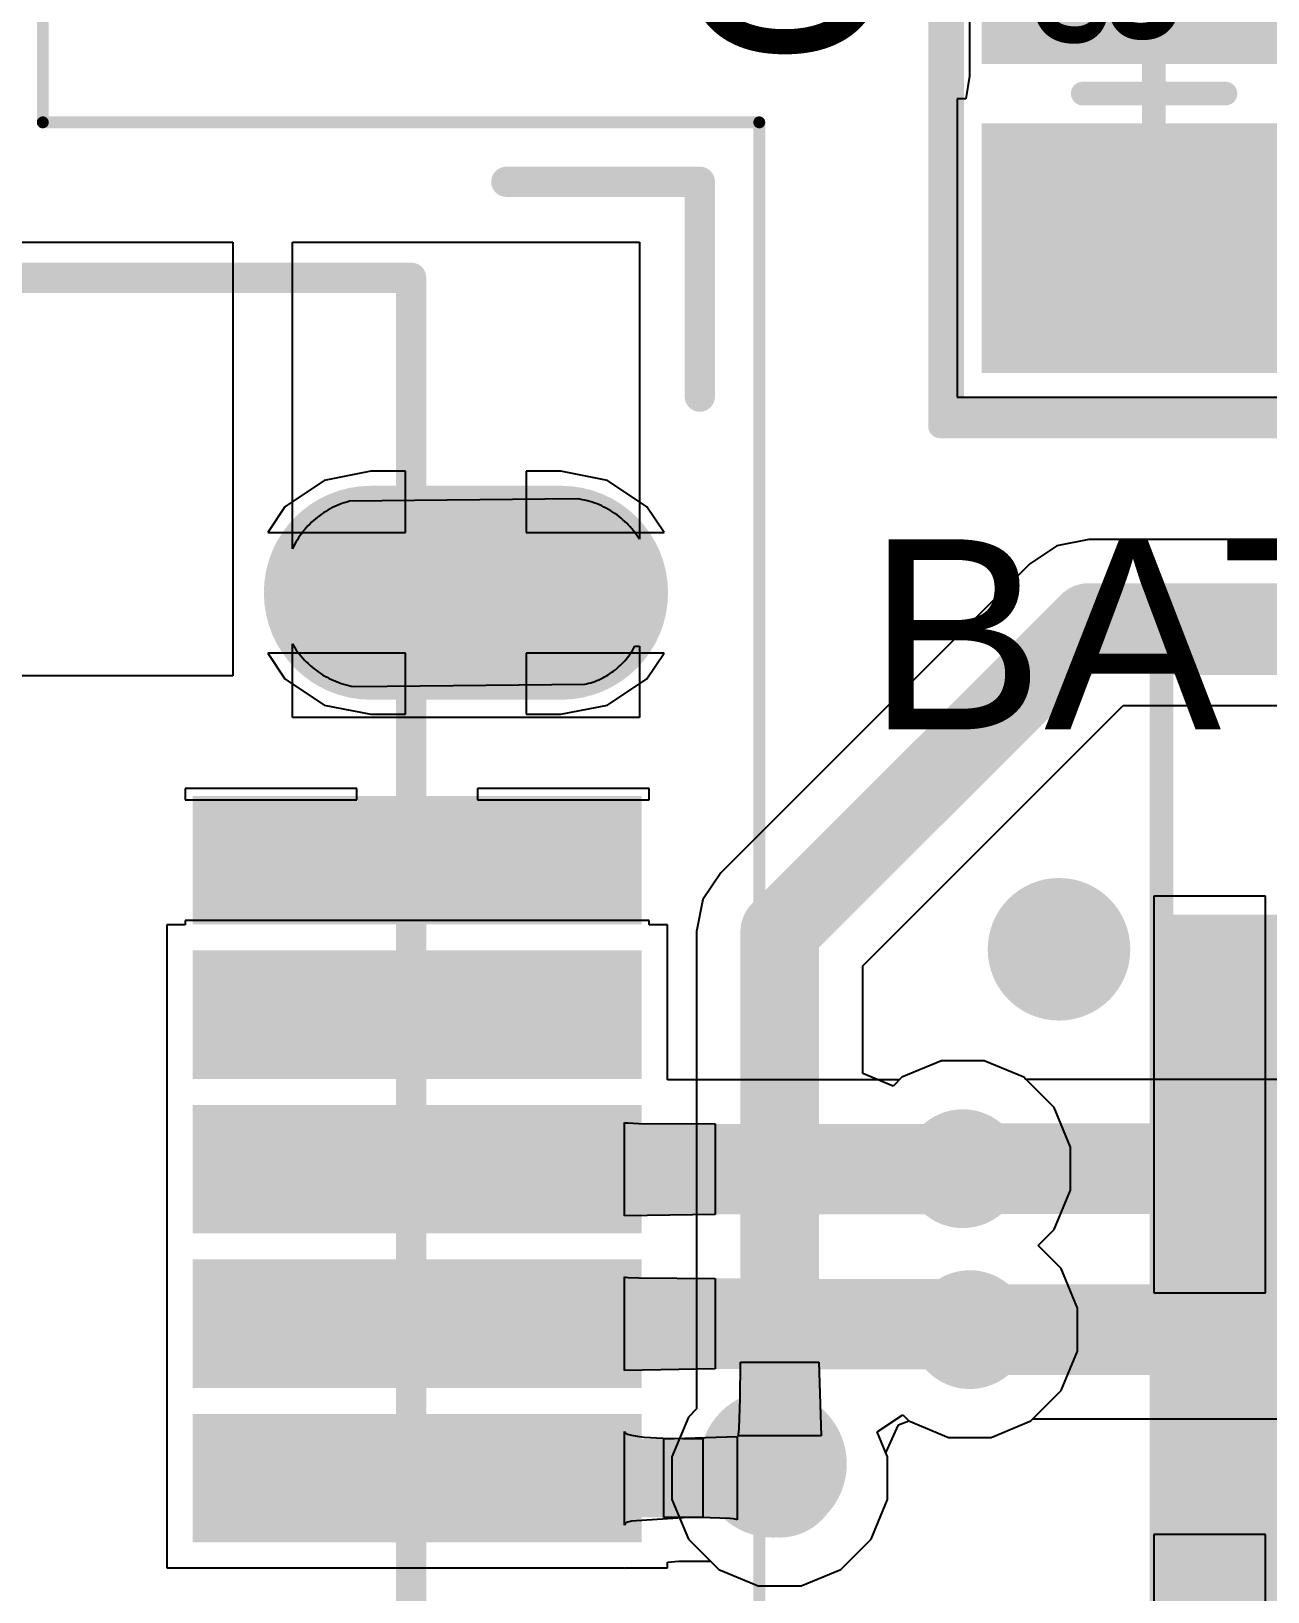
# Model space of a CAD drawing. Header units: millimetres. Extents: x -0.02 to 2.02, y -0.29 to 0.8.
# Drawn here: x 0.129 to 0.3338, y 0.2393 to 0.4978 of the extents above; entities that cross this region are included whole.
import ezdxf

# ---------------------------------------------------------------- set-up
doc = ezdxf.new("R2010")
doc.units = ezdxf.units.MM
doc.header["$MEASUREMENT"] = 0
for name, color, linetype in [('BottomLayer', 5, 'Continuous'), ('BottomSolder', 6, 'Continuous'), ('Mechanical2', 216, 'Continuous'), ('Mechanical3', 76, 'Continuous'), ('Mechanical4', 56, 'Continuous'), ('Mechanical5', 56, 'Continuous'), ('MultiLayer', 9, 'Continuous'), ('PadHoleLayer', 156, 'Continuous'), ('TopLayer', 1, 'Continuous'), ('TopOverlay', 2, 'Continuous'), ('TopPaste', 8, 'Continuous'), ('TopSolder', 216, 'Continuous'), ('ViaHoleLayer', 16, 'Continuous')]:
    doc.layers.add(name, color=color, linetype=linetype)
doc.styles.add('Arial', font='arial.ttf', dxfattribs={"height": 0.2})

# ---------------------------------------------------------------- blocks, each defined once
blk = doc.blocks.new('_7')
at = {"layer": 'BottomLayer'}
h = blk.add_hatch(color=5, dxfattribs=at)
edge = h.paths.add_edge_path()
edge.add_arc((-0.09547, 0.10551), 0.01575, 180, 360)
edge.add_line((-0.07972, 0.10551), (-0.07972, 0.13701))
edge.add_arc((-0.09547, 0.13701), 0.01575, 0, 180)
edge.add_line((-0.11122, 0.13701), (-0.11122, 0.10551))
at = {"layer": 'BottomSolder'}
h = blk.add_hatch(color=6, dxfattribs=at)
edge = h.paths.add_edge_path()
edge.add_arc((-0.09547, 0.10551), 0.01772, 180, 360)
edge.add_line((-0.07776, 0.10551), (-0.07776, 0.13701))
edge.add_arc((-0.09547, 0.13701), 0.01772, 0, 180)
edge.add_line((-0.11319, 0.13701), (-0.11319, 0.10551))
at = {"layer": 'MultiLayer'}
h = blk.add_hatch(color=9, dxfattribs=at)
edge = h.paths.add_edge_path()
edge.add_arc((-0.09547, 0.10551), 0.01575, 180, 360)
edge.add_line((-0.07972, 0.10551), (-0.07972, 0.13701))
edge.add_arc((-0.09547, 0.13701), 0.01575, 0, 180)
edge.add_line((-0.11122, 0.13701), (-0.11122, 0.10551))
at = {"layer": 'PadHoleLayer'}
h = blk.add_hatch(color=156, dxfattribs=at)
edge = h.paths.add_edge_path()
edge.add_arc((-0.09547, 0.11339), 0.0128, 180, 360)
edge.add_line((-0.08268, 0.11339), (-0.08268, 0.12913))
edge.add_arc((-0.09547, 0.12913), 0.0128, 0, 180)
edge.add_line((-0.10827, 0.12913), (-0.10827, 0.11339))
at = {"layer": 'TopLayer'}
h = blk.add_hatch(color=1, dxfattribs=at)
edge = h.paths.add_edge_path()
edge.add_arc((-0.09547, 0.10551), 0.01575, 180, 360)
edge.add_line((-0.07972, 0.10551), (-0.07972, 0.13701))
edge.add_arc((-0.09547, 0.13701), 0.01575, 0, 180)
edge.add_line((-0.11122, 0.13701), (-0.11122, 0.10551))
for points in [[(-0.05906, 0.14764), (-0.04331, 0.14764), (-0.04331, 0.07874), (-0.05906, 0.07874)], [(-0.03346, 0.14764), (-0.01772, 0.14764), (-0.01772, 0.07874), (-0.03346, 0.07874)], [(-0.00787, 0.14764), (0.00787, 0.14764), (0.00787, 0.07874), (-0.00787, 0.07874)], [(0.01772, 0.14764), (0.03346, 0.14764), (0.03346, 0.07874), (0.01772, 0.07874)], [(0.04331, 0.14764), (0.05906, 0.14764), (0.05906, 0.07874), (0.04331, 0.07874)]]:
    blk.add_hatch(color=1, dxfattribs=at).paths.add_polyline_path(points)
at = {"layer": 'TopPaste'}
for points in [[(-0.05906, 0.14764), (-0.04331, 0.14764), (-0.04331, 0.07874), (-0.05906, 0.07874)], [(-0.03346, 0.14764), (-0.01772, 0.14764), (-0.01772, 0.07874), (-0.03346, 0.07874)], [(-0.00787, 0.14764), (0.00787, 0.14764), (0.00787, 0.07874), (-0.00787, 0.07874)], [(0.01772, 0.14764), (0.03346, 0.14764), (0.03346, 0.07874), (0.01772, 0.07874)], [(0.04331, 0.14764), (0.05906, 0.14764), (0.05906, 0.07874), (0.04331, 0.07874)]]:
    blk.add_hatch(color=8, dxfattribs=at).paths.add_polyline_path(points)
at = {"layer": 'TopSolder'}
h = blk.add_hatch(color=216, dxfattribs=at)
edge = h.paths.add_edge_path()
edge.add_arc((-0.09547, 0.10551), 0.01772, 180, 360)
edge.add_line((-0.07776, 0.10551), (-0.07776, 0.13701))
edge.add_arc((-0.09547, 0.13701), 0.01772, 0, 180)
edge.add_line((-0.11319, 0.13701), (-0.11319, 0.10551))
for points in [[(-0.06181, 0.15039), (-0.04055, 0.15039), (-0.04055, 0.07598), (-0.06181, 0.07598)], [(-0.03622, 0.15039), (-0.01496, 0.15039), (-0.01496, 0.07598), (-0.03622, 0.07598)], [(-0.01063, 0.15039), (0.01063, 0.15039), (0.01063, 0.07598), (-0.01063, 0.07598)], [(0.01496, 0.15039), (0.03622, 0.15039), (0.03622, 0.07598), (0.01496, 0.07598)], [(0.04055, 0.15039), (0.06181, 0.15039), (0.06181, 0.07598), (0.04055, 0.07598)]]:
    blk.add_hatch(color=216, dxfattribs=at).paths.add_polyline_path(points)
at = {"layer": 'Mechanical2', "const_width": 0.00197}
for points in [[(0.17339, 0.16984), (-0.17339, 0.16984)], [(-0.17339, 0.05118), (-0.17339, 0.16984)], [(-0.17339, 0.05118), (-0.20827, 0.05118)]]:
    blk.add_lwpolyline(points, dxfattribs=at)
at = {"layer": 'Mechanical2', "const_width": 0.000984}
for points in [[(-0.17388, 0.16984, 1), (-0.17289, 0.16984, 1)], [(-0.17388, 0.16984, 1), (-0.17289, 0.16984, 1)], [(-0.17388, 0.05118, 1), (-0.17289, 0.05118, 1)], [(-0.17388, 0.05118, 1), (-0.17289, 0.05118, 1)]]:
    blk.add_lwpolyline(points, format="xyb", close=True, dxfattribs=at)
at = {"layer": 'Mechanical3', "const_width": 0.00197}
for points in [[(0.17339, 0.16984), (-0.17339, 0.16984)], [(-0.17339, 0.05118), (-0.17339, 0.16984)], [(-0.17339, 0.05118), (-0.20827, 0.05118)]]:
    blk.add_lwpolyline(points, dxfattribs=at)
at = {"layer": 'Mechanical3', "const_width": 0.000984}
for points in [[(-0.17388, 0.16984, 1), (-0.17289, 0.16984, 1)], [(-0.17388, 0.16984, 1), (-0.17289, 0.16984, 1)], [(-0.17388, 0.05118, 1), (-0.17289, 0.05118, 1)], [(-0.17388, 0.05118, 1), (-0.17289, 0.05118, 1)]]:
    blk.add_lwpolyline(points, format="xyb", close=True, dxfattribs=at)
at = {"layer": 'Mechanical4', "const_width": 0.005}
for points in [[(-0.14764, -0.06496), (-0.14764, 0.1122)], [(0.14764, 0.1122), (-0.14764, 0.1122)]]:
    blk.add_lwpolyline(points, dxfattribs=at)
at = {"layer": 'Mechanical4', "const_width": 0.0025}
blk.add_lwpolyline([(-0.14889, 0.1122, 1), (-0.14639, 0.1122, 1)], format="xyb", close=True, dxfattribs=at)
blk.add_lwpolyline([(-0.14889, 0.1122, 1), (-0.14639, 0.1122, 1)], format="xyb", close=True, dxfattribs=at)
at = {"layer": 'Mechanical5', "const_width": 0.00197}
for points in [[(-0.17339, 0.05118), (-0.17339, 0.16984)], [(0.17339, 0.16984), (-0.17339, 0.16984)], [(-0.17339, 0.05118), (-0.20827, 0.05118)]]:
    blk.add_lwpolyline(points, dxfattribs=at)
at = {"layer": 'Mechanical5', "const_width": 0.000984}
for points in [[(-0.17388, 0.16984, 1), (-0.17289, 0.16984, 1)], [(-0.17388, 0.16984, 1), (-0.17289, 0.16984, 1)], [(-0.17388, 0.05118, 1), (-0.17289, 0.05118, 1)], [(-0.17388, 0.05118, 1), (-0.17289, 0.05118, 1)]]:
    blk.add_lwpolyline(points, format="xyb", close=True, dxfattribs=at)
at = {"layer": 'TopLayer'}
for p, q in [((-0.15354, 0.09252), (-0.15354, 0.15)), ((-0.15354, 0.15), (-0.10433, 0.15)), ((-0.10433, 0.15), (-0.10472, 0.14975)), ((-0.08661, 0.14921), (-0.08661, 0.15)), ((-0.08661, 0.15), (-0.0748, 0.15)), ((-0.0748, 0.15), (-0.0748, 0.09252)), ((-0.10728, 0.14757), (-0.10757, 0.14726)), ((-0.10699, 0.14788), (-0.10728, 0.14757)), ((-0.10669, 0.14817), (-0.10699, 0.14788)), ((-0.10638, 0.14846), (-0.10669, 0.14817)), ((-0.10607, 0.14874), (-0.10638, 0.14846)), ((-0.10574, 0.149), (-0.10607, 0.14874)), ((-0.10541, 0.14926), (-0.10574, 0.149)), ((-0.10507, 0.14951), (-0.10541, 0.14926)), ((-0.10472, 0.14975), (-0.10507, 0.14951)), ((-0.08624, 0.14901), (-0.08661, 0.14921)), ((-0.08593, 0.14883), (-0.08624, 0.14901)), ((-0.08563, 0.14864), (-0.08593, 0.14883)), ((-0.08533, 0.14844), (-0.08563, 0.14864)), ((-0.08504, 0.14823), (-0.08533, 0.14844)), ((-0.08476, 0.14801), (-0.08504, 0.14823)), ((-0.08448, 0.14779), (-0.08476, 0.14801)), ((-0.08421, 0.14756), (-0.08448, 0.14779)), ((-0.08394, 0.14732), (-0.08421, 0.14756)), ((-0.10927, 0.14487), (-0.10948, 0.1445)), ((-0.10906, 0.14523), (-0.10927, 0.14487)), ((-0.10884, 0.14559), (-0.10906, 0.14523)), ((-0.1086, 0.14594), (-0.10884, 0.14559)), ((-0.10836, 0.14628), (-0.1086, 0.14594)), ((-0.1081, 0.14661), (-0.10836, 0.14628)), ((-0.10784, 0.14694), (-0.1081, 0.14661)), ((-0.10757, 0.14726), (-0.10784, 0.14694)), ((-0.08368, 0.14707), (-0.08394, 0.14732)), ((-0.08343, 0.14682), (-0.08368, 0.14707)), ((-0.08319, 0.14655), (-0.08343, 0.14682)), ((-0.08296, 0.14628), (-0.08319, 0.14655)), ((-0.08273, 0.14601), (-0.08296, 0.14628)), ((-0.08251, 0.14572), (-0.08273, 0.14601)), ((-0.0823, 0.14544), (-0.08251, 0.14572)), ((-0.0821, 0.14514), (-0.0823, 0.14544)), ((-0.0819, 0.14484), (-0.0821, 0.14514)), ((-0.08172, 0.14453), (-0.0819, 0.14484)), ((-0.11046, 0.14218), (-0.11059, 0.14177)), ((-0.11033, 0.14258), (-0.11046, 0.14218)), ((-0.11018, 0.14297), (-0.11033, 0.14258)), ((-0.11002, 0.14336), (-0.11018, 0.14297)), ((-0.10985, 0.14374), (-0.11002, 0.14336)), ((-0.10967, 0.14412), (-0.10985, 0.14374)), ((-0.10948, 0.1445), (-0.10967, 0.14412)), ((-0.08154, 0.14422), (-0.08172, 0.14453)), ((-0.08137, 0.14391), (-0.08154, 0.14422)), ((-0.08122, 0.14359), (-0.08137, 0.14391)), ((-0.08107, 0.14326), (-0.08122, 0.14359)), ((-0.08093, 0.14293), (-0.08107, 0.14326)), ((-0.0808, 0.1426), (-0.08093, 0.14293)), ((-0.08068, 0.14226), (-0.0808, 0.1426)), ((-0.08057, 0.14192), (-0.08068, 0.14226)), ((-0.11097, 0.14014), (-0.11102, 0.13976)), ((-0.11102, 0.13976), (-0.11063, 0.10197)), ((-0.11089, 0.14055), (-0.11097, 0.14014)), ((-0.1108, 0.14096), (-0.11089, 0.14055)), ((-0.1107, 0.14137), (-0.1108, 0.14096)), ((-0.11059, 0.14177), (-0.1107, 0.14137)), ((-0.08047, 0.14158), (-0.08057, 0.14192)), ((-0.08038, 0.14123), (-0.08047, 0.14158)), ((-0.08031, 0.14094), (-0.08038, 0.14123)), ((-0.07992, 0.10276), (-0.08031, 0.14094)), ((-0.11063, 0.10197), (-0.1105, 0.10151)), ((-0.1105, 0.10151), (-0.11037, 0.10111)), ((-0.11037, 0.10111), (-0.11024, 0.10071)), ((-0.08046, 0.1006), (-0.08033, 0.10101)), ((-0.08033, 0.10101), (-0.08021, 0.10142)), ((-0.08021, 0.10142), (-0.08011, 0.10184)), ((-0.08011, 0.10184), (-0.08002, 0.10226)), ((-0.08002, 0.10226), (-0.07992, 0.10276)), ((-0.11024, 0.10071), (-0.11008, 0.10031)), ((-0.11008, 0.10031), (-0.10992, 0.09992)), ((-0.10992, 0.09992), (-0.10975, 0.09954)), ((-0.10975, 0.09954), (-0.10957, 0.09916)), ((-0.10957, 0.09916), (-0.10937, 0.09878)), ((-0.10937, 0.09878), (-0.10916, 0.09841)), ((-0.10916, 0.09841), (-0.10895, 0.09805)), ((-0.08168, 0.09787), (-0.08148, 0.09825)), ((-0.08148, 0.09825), (-0.08128, 0.09863)), ((-0.08128, 0.09863), (-0.08109, 0.09901)), ((-0.08109, 0.09901), (-0.08092, 0.0994)), ((-0.08092, 0.0994), (-0.08075, 0.0998)), ((-0.08075, 0.0998), (-0.0806, 0.1002)), ((-0.0806, 0.1002), (-0.08046, 0.1006)), ((-0.10895, 0.09805), (-0.10872, 0.09769)), ((-0.10872, 0.09769), (-0.10848, 0.09734)), ((-0.10848, 0.09734), (-0.10823, 0.097)), ((-0.10823, 0.097), (-0.10798, 0.09666)), ((-0.10798, 0.09666), (-0.10771, 0.09633)), ((-0.10771, 0.09633), (-0.10743, 0.09601)), ((-0.10743, 0.09601), (-0.10715, 0.0957)), ((-0.10715, 0.0957), (-0.10685, 0.0954)), ((-0.08344, 0.09544), (-0.08316, 0.09577)), ((-0.08316, 0.09577), (-0.08289, 0.0961)), ((-0.08289, 0.0961), (-0.08263, 0.09644)), ((-0.08263, 0.09644), (-0.08237, 0.09679)), ((-0.08237, 0.09679), (-0.08213, 0.09714)), ((-0.08213, 0.09714), (-0.0819, 0.0975)), ((-0.0819, 0.0975), (-0.08168, 0.09787)), ((-0.10685, 0.0954), (-0.10655, 0.0951)), ((-0.10655, 0.0951), (-0.10624, 0.09482)), ((-0.10624, 0.09482), (-0.10591, 0.09454)), ((-0.10591, 0.09454), (-0.10559, 0.09427)), ((-0.10559, 0.09427), (-0.10525, 0.09401)), ((-0.10525, 0.09401), (-0.10491, 0.09377)), ((-0.10491, 0.09377), (-0.10456, 0.09353)), ((-0.10456, 0.09353), (-0.1042, 0.0933)), ((-0.1042, 0.0933), (-0.10384, 0.09308)), ((-0.10384, 0.09308), (-0.10347, 0.09288)), ((-0.08635, 0.09293), (-0.08599, 0.09317)), ((-0.08599, 0.09317), (-0.08564, 0.09342)), ((-0.08564, 0.09342), (-0.0853, 0.09368)), ((-0.0853, 0.09368), (-0.08497, 0.09395)), ((-0.08497, 0.09395), (-0.08465, 0.09423)), ((-0.08465, 0.09423), (-0.08433, 0.09452)), ((-0.08433, 0.09452), (-0.08403, 0.09482)), ((-0.08403, 0.09482), (-0.08373, 0.09513)), ((-0.08373, 0.09513), (-0.08344, 0.09544)), ((-0.10276, 0.09252), (-0.15354, 0.09252)), ((-0.10347, 0.09288), (-0.10309, 0.09268)), ((-0.10309, 0.09268), (-0.10276, 0.09252)), ((-0.08701, 0.09252), (-0.08671, 0.0927)), ((-0.0748, 0.09252), (-0.08701, 0.09252)), ((-0.08671, 0.0927), (-0.08635, 0.09293)), ((-0.15354, 0.04134), (-0.15354, 0.08268)), ((-0.15354, 0.08268), (-0.08169, 0.08268)), ((-0.08169, 0.08268), (-0.08169, 0.0252))]:
    blk.add_line(p, q, dxfattribs=at)
at = {"layer": 'TopOverlay'}
for points, const_width in [([(0.05472, 0.17213, 1), (0.04291, 0.17213, 1)], 0.0126), ([(0.03976, 0.17213, 1), (0.04606, 0.17213, 1)], 0.0063), ([(0.05157, 0.17213, 1), (0.05787, 0.17213, 1)], 0.0063), ([(-0.16479, 0.16, 1), (-0.16229, 0.16, 1)], 0.0025), ([(-0.16479, 0.16, 1), (-0.16229, 0.16, 1)], 0.0025), ([(-0.1292, 0.16, 1), (-0.1267, 0.16, 1)], 0.0025), ([(-0.16479, 0.12795, 1), (-0.16229, 0.12795, 1)], 0.0025)]:
    blk.add_lwpolyline(points, format="xyb", close=True, dxfattribs=dict(at, const_width=const_width))
at = {"layer": 'TopOverlay', "const_width": 0.005}
for points in [[(-0.16354, 0.12795), (-0.16354, 0.16)], [(-0.12795, 0.16), (-0.16354, 0.16)]]:
    blk.add_lwpolyline(points, dxfattribs=at)
blk = doc.blocks.new('CAP_CER_0805_9')
at = {"layer": 'TopLayer'}
for points in [[(-0.04331, 0.02559), (-0.00787, 0.02559), (-0.00787, -0.02559), (-0.04331, -0.02559)], [(0.00787, 0.02559), (0.04331, 0.02559), (0.04331, -0.02559), (0.00787, -0.02559)]]:
    blk.add_hatch(color=1, dxfattribs=at).paths.add_polyline_path(points)
at = {"layer": 'TopPaste'}
for points in [[(-0.04331, 0.02559), (-0.00787, 0.02559), (-0.00787, -0.02559), (-0.04331, -0.02559)], [(0.00787, 0.02559), (0.04331, 0.02559), (0.04331, -0.02559), (0.00787, -0.02559)]]:
    blk.add_hatch(color=8, dxfattribs=at).paths.add_polyline_path(points)
at = {"layer": 'TopSolder'}
for points in [[(-0.04626, 0.02854), (-0.00492, 0.02854), (-0.00492, -0.02854), (-0.04626, -0.02854)], [(0.00492, 0.02854), (0.04626, 0.02854), (0.04626, -0.02854), (0.00492, -0.02854)]]:
    blk.add_hatch(color=216, dxfattribs=at).paths.add_polyline_path(points)
at = {"layer": 'Mechanical3', "const_width": 0.00394}
for points in [[(0.05512, 0.03543), (-0.05512, 0.03543)], [(-0.05512, -0.03543), (-0.05512, 0.03543)], [(0.05512, -0.03543), (0.05512, 0.03543)], [(0, -0.01181), (0, 0.01181)], [(0.0118, -0.00004), (-0.01182, -0.00004)], [(-0.02953, -0.03543), (-0.05512, -0.03543)], [(0.02559, -0.03543), (-0.02953, -0.03543)], [(0.05315, -0.03543), (0.02559, -0.03543)]]:
    blk.add_lwpolyline(points, dxfattribs=at)
at = {"layer": 'Mechanical3', "const_width": 0.00197}
for points in [[(-0.0561, 0.03543, 1), (-0.05413, 0.03543, 1)], [(-0.0561, 0.03543, 1), (-0.05413, 0.03543, 1)], [(0.05413, 0.03543, 1), (0.0561, 0.03543, 1)], [(0.05413, 0.03543, 1), (0.0561, 0.03543, 1)], [(-0.00098, 0.01181, 1), (0.00098, 0.01181, 1)], [(-0.01281, -0.00004, 1), (-0.01084, -0.00004, 1)], [(0.01081, -0.00004, 1), (0.01278, -0.00004, 1)], [(-0.00098, -0.01181, 1), (0.00098, -0.01181, 1)], [(-0.0561, -0.03543, 1), (-0.05413, -0.03543, 1)], [(-0.0561, -0.03543, 1), (-0.05413, -0.03543, 1)], [(-0.03051, -0.03543, 1), (-0.02854, -0.03543, 1)], [(-0.03051, -0.03543, 1), (-0.02854, -0.03543, 1)], [(0.02461, -0.03543, 1), (0.02657, -0.03543, 1)], [(0.02461, -0.03543, 1), (0.02657, -0.03543, 1)], [(0.05217, -0.03543, 1), (0.05413, -0.03543, 1)], [(0.05413, -0.03543, 1), (0.0561, -0.03543, 1)]]:
    blk.add_lwpolyline(points, format="xyb", close=True, dxfattribs=at)
at = {"layer": 'Mechanical5', "const_width": 0.00394}
for points in [[(-0.05512, 0.01118), (-0.05512, 0.03543)], [(0.05512, 0.03543), (-0.05512, 0.03543)], [(0.05512, -0.03543), (0.05512, 0.03543)], [(-0.05512, -0.01118), (-0.05512, 0.01118)], [(-0.05512, -0.01618), (-0.05512, -0.01118)], [(-0.05512, -0.02618), (-0.05512, -0.01618)], [(-0.05512, -0.03543), (-0.05512, -0.02618)], [(0.05512, -0.03543), (-0.05512, -0.03543)]]:
    blk.add_lwpolyline(points, dxfattribs=at)
at = {"layer": 'Mechanical5', "const_width": 0.00197}
for points in [[(-0.0561, 0.03543, 1), (-0.05413, 0.03543, 1)], [(-0.0561, 0.03543, 1), (-0.05413, 0.03543, 1)], [(0.05413, 0.03543, 1), (0.0561, 0.03543, 1)], [(0.05413, 0.03543, 1), (0.0561, 0.03543, 1)], [(-0.0561, 0.01118, 1), (-0.05413, 0.01118, 1)], [(-0.0561, 0.01118, 1), (-0.05413, 0.01118, 1)], [(-0.0561, -0.01118, 1), (-0.05413, -0.01118, 1)], [(-0.0561, -0.01118, 1), (-0.05413, -0.01118, 1)], [(-0.0561, -0.01618, 1), (-0.05413, -0.01618, 1)], [(-0.0561, -0.01618, 1), (-0.05413, -0.01618, 1)], [(-0.0561, -0.02618, 1), (-0.05413, -0.02618, 1)], [(-0.0561, -0.02618, 1), (-0.05413, -0.02618, 1)], [(-0.0561, -0.03543, 1), (-0.05413, -0.03543, 1)], [(-0.0561, -0.03543, 1), (-0.05413, -0.03543, 1)], [(0.05413, -0.03543, 1), (0.0561, -0.03543, 1)], [(0.05413, -0.03543, 1), (0.0561, -0.03543, 1)]]:
    blk.add_lwpolyline(points, format="xyb", close=True, dxfattribs=at)
at = {"layer": 'TopOverlay', "const_width": 0.00394}
for points in [[(-0.05217, -0.03346), (-0.05217, 0.03346)], [(-0.03, 0.03346), (-0.05217, 0.03346)], [(0.03, 0.03346), (-0.03, 0.03346)], [(0.05217, 0.03346), (0.03, 0.03346)], [(0.05217, -0.03346), (0.05217, 0.0315)], [(0.05217, -0.03346), (-0.05217, -0.03346)]]:
    blk.add_lwpolyline(points, dxfattribs=at)
at = {"layer": 'TopOverlay', "const_width": 0.00197}
for points in [[(-0.05315, 0.03346, 1), (-0.05118, 0.03346, 1)], [(-0.05315, 0.03346, 1), (-0.05118, 0.03346, 1)], [(-0.03098, 0.03346, 1), (-0.02902, 0.03346, 1)], [(-0.03098, 0.03346, 1), (-0.02902, 0.03346, 1)], [(0.02902, 0.03346, 1), (0.03098, 0.03346, 1)], [(0.02902, 0.03346, 1), (0.03098, 0.03346, 1)], [(0.05118, 0.03346, 1), (0.05315, 0.03346, 1)], [(0.05118, 0.0315, 1), (0.05315, 0.0315, 1)], [(-0.05315, -0.03346, 1), (-0.05118, -0.03346, 1)], [(-0.05315, -0.03346, 1), (-0.05118, -0.03346, 1)], [(0.05118, -0.03346, 1), (0.05315, -0.03346, 1)], [(0.05118, -0.03346, 1), (0.05315, -0.03346, 1)]]:
    blk.add_lwpolyline(points, format="xyb", close=True, dxfattribs=at)
at = {"layer": 'Mechanical5'}
blk.add_text('C3', height=0.023622, dxfattribs=at).set_placement((-0.04724, -0.01968))
blk = doc.blocks.new('ML414H_IV01E_26')
at = {"layer": 'TopLayer'}
for points in [[(0.06332, 0.10216), (0.10269, 0.10216), (0.10269, 0.06279), (0.06332, 0.06279)], [(-0.05479, -0.03957), (0.10663, -0.03957), (0.10663, -0.1065), (-0.05479, -0.1065)]]:
    blk.add_hatch(color=1, dxfattribs=at).paths.add_polyline_path(points)
at = {"layer": 'TopPaste'}
blk.add_hatch(color=8, dxfattribs=at).paths.add_polyline_path([(-0.05479, -0.03957), (0.10663, -0.03957), (0.10663, -0.1065), (-0.05479, -0.1065)])
at = {"layer": 'TopSolder'}
for points in [[(0.06332, 0.10216), (0.10269, 0.10216), (0.10269, 0.06279), (0.06332, 0.06279)], [(-0.05676, -0.0376), (0.10859, -0.0376), (0.10859, -0.10847), (-0.05676, -0.10847)]]:
    blk.add_hatch(color=216, dxfattribs=at).paths.add_polyline_path(points)
at = {"layer": 'Mechanical2', "const_width": 0.00394}
for points in [[(-0.09843, -0.11024), (-0.09843, 0.1063)], [(0.01181, 0.1063), (-0.09843, 0.1063)], [(0.11024, 0.1063), (0.01181, 0.1063)], [(0.11024, -0.11024), (0.11024, 0.1063)], [(0, -0.01969), (0, 0.01969)], [(0.01969, 0), (-0.01969, 0)], [(0.11024, -0.11024), (-0.09843, -0.11024)]]:
    blk.add_lwpolyline(points, dxfattribs=at)
at = {"layer": 'Mechanical2', "const_width": 0.00197}
for points in [[(-0.09941, 0.1063, 1), (-0.09744, 0.1063, 1)], [(-0.09941, 0.1063, 1), (-0.09744, 0.1063, 1)], [(0.01083, 0.1063, 1), (0.0128, 0.1063, 1)], [(0.01083, 0.1063, 1), (0.0128, 0.1063, 1)], [(0.10925, 0.1063, 1), (0.11122, 0.1063, 1)], [(0.10925, 0.1063, 1), (0.11122, 0.1063, 1)], [(-0.00098, 0.01969, 1), (0.00098, 0.01969, 1)], [(-0.02067, 0, 1), (-0.0187, 0, 1)], [(0.0187, 0, 1), (0.02067, 0, 1)], [(-0.00098, -0.01969, 1), (0.00098, -0.01969, 1)], [(-0.09941, -0.11024, 1), (-0.09744, -0.11024, 1)], [(-0.09941, -0.11024, 1), (-0.09744, -0.11024, 1)], [(0.10925, -0.11024, 1), (0.11122, -0.11024, 1)], [(0.10925, -0.11024, 1), (0.11122, -0.11024, 1)]]:
    blk.add_lwpolyline(points, format="xyb", close=True, dxfattribs=at)
at = {"layer": 'Mechanical4', "const_width": 0.00394}
for points in [[(-0.09843, -0.11024), (-0.09843, 0.1063)], [(0.01181, 0.1063), (-0.09843, 0.1063)], [(0.11024, 0.1063), (0.01181, 0.1063)], [(0.11024, -0.11024), (0.11024, 0.1063)], [(0.11024, -0.11024), (-0.09843, -0.11024)]]:
    blk.add_lwpolyline(points, dxfattribs=at)
at = {"layer": 'Mechanical4', "const_width": 0.00197}
for points in [[(-0.09941, 0.1063, 1), (-0.09744, 0.1063, 1)], [(-0.09941, 0.1063, 1), (-0.09744, 0.1063, 1)], [(0.01083, 0.1063, 1), (0.0128, 0.1063, 1)], [(0.01083, 0.1063, 1), (0.0128, 0.1063, 1)], [(0.10925, 0.1063, 1), (0.11122, 0.1063, 1)], [(0.10925, 0.1063, 1), (0.11122, 0.1063, 1)], [(-0.09941, -0.11024, 1), (-0.09744, -0.11024, 1)], [(-0.09941, -0.11024, 1), (-0.09744, -0.11024, 1)], [(0.10925, -0.11024, 1), (0.11122, -0.11024, 1)], [(0.10925, -0.11024, 1), (0.11122, -0.11024, 1)]]:
    blk.add_lwpolyline(points, format="xyb", close=True, dxfattribs=at)
at = {"layer": 'TopLayer'}
for p, q in [((0.10663, 0.01161), (0.01214, 0.1061)), ((0.01214, 0.1061), (0.10663, 0.1061)), ((0.10663, 0.1061), (0.10663, 0.01161))]:
    blk.add_line(p, q, dxfattribs=at)
at = {"layer": 'TopOverlay', "const_width": 0.005}
for points in [[(-0.06898, -0.06433, -0.668179), (0.00329, 0.09427)], [(0.0952, 0.00866, -0.087489), (0.0894, -0.03257)]]:
    blk.add_lwpolyline(points, format="xyb", dxfattribs=at)
at = {"layer": 'TopOverlay', "const_width": 0.0025}
for points in [[(0.00204, 0.09427, 1), (0.00454, 0.09427, 1)], [(0.09395, 0.00866, 1), (0.09645, 0.00866, 1)], [(0.08815, -0.03257, 1), (0.09065, -0.03257, 1)], [(-0.07023, -0.06433, 1), (-0.06773, -0.06433, 1)]]:
    blk.add_lwpolyline(points, format="xyb", close=True, dxfattribs=at)
at = {"layer": 'Mechanical4'}
blk.add_text('BAT1', height=0.051181, dxfattribs=at).set_placement((-0.08268, -0.03937))

msp = doc.modelspace()

# ---------------------------------------------------------------- hatches: boundary and pattern name
at = {"layer": 'BottomLayer'}
h = msp.add_hatch(color=5, dxfattribs=at)
edge = h.paths.add_edge_path()
edge.add_arc((0.29921, 0.34576), 0.01181, 0, 360)
h = msp.add_hatch(color=5, dxfattribs=at)
edge = h.paths.add_edge_path()
edge.add_arc((0.28329, 0.30942), 0.00984, 0, 360)
h = msp.add_hatch(color=5, dxfattribs=at)
edge = h.paths.add_edge_path()
edge.add_arc((0.28445, 0.28276), 0.00984, 0, 360)
h = msp.add_hatch(color=5, dxfattribs=at)
edge = h.paths.add_edge_path()
edge.add_arc((0.25295, 0.25816), 0.00984, 0, 360)
at = {"layer": 'TopLayer'}
h = msp.add_hatch(color=1, dxfattribs=at)
edge = h.paths.add_edge_path()
edge.add_arc((0.29921, 0.34576), 0.01181, 0, 360)
h = msp.add_hatch(color=1, dxfattribs=at)
edge = h.paths.add_edge_path()
edge.add_arc((0.28329, 0.30942), 0.00984, 0, 360)
h = msp.add_hatch(color=1, dxfattribs=at)
edge = h.paths.add_edge_path()
edge.add_arc((0.28445, 0.28276), 0.00984, 0, 360)
h = msp.add_hatch(color=1, dxfattribs=at)
edge = h.paths.add_edge_path()
edge.add_arc((0.25295, 0.25816), 0.00984, 0, 360)
at = {"layer": 'ViaHoleLayer'}
h = msp.add_hatch(color=16, dxfattribs=at)
edge = h.paths.add_edge_path()
edge.add_arc((0.29921, 0.34576), 0.00591, 0, 360)
h = msp.add_hatch(color=16, dxfattribs=at)
edge = h.paths.add_edge_path()
edge.add_arc((0.28329, 0.30942), 0.00591, 0, 360)
h = msp.add_hatch(color=16, dxfattribs=at)
edge = h.paths.add_edge_path()
edge.add_arc((0.28445, 0.28276), 0.00591, 0, 360)
h = msp.add_hatch(color=16, dxfattribs=at)
edge = h.paths.add_edge_path()
edge.add_arc((0.25295, 0.25816), 0.00591, 0, 360)

# ---------------------------------------------------------------- linework, layer by layer
at = {"layer": 'BottomLayer'}
for p, q in [((0.18524, 0.42495), (0.17753, 0.42341)), ((0.19098, 0.42495), (0.18524, 0.42495)), ((0.19098, 0.41481), (0.19098, 0.42495)), ((0.21673, 0.42495), (0.21098, 0.42495)), ((0.21098, 0.42495), (0.21098, 0.41481)), ((0.22444, 0.42341), (0.21673, 0.42495)), ((0.17753, 0.42341), (0.171, 0.41905)), ((0.23097, 0.41905), (0.22444, 0.42341)), ((0.171, 0.41905), (0.16817, 0.41481)), ((0.2338, 0.41481), (0.23097, 0.41905)), ((0.16817, 0.41481), (0.19098, 0.41481)), ((0.21098, 0.41481), (0.2338, 0.41481)), ((0.30413, 0.41365), (0.29887, 0.41261)), ((0.45394, 0.41365), (0.30413, 0.41365)), ((0.29887, 0.41261), (0.2944, 0.40962)), ((0.2944, 0.40962), (0.24322, 0.35844)), ((0.19098, 0.39481), (0.16817, 0.39481)), ((0.16817, 0.39481), (0.171, 0.39057)), ((0.19098, 0.38468), (0.19098, 0.39481)), ((0.2338, 0.39481), (0.21098, 0.39481)), ((0.21098, 0.39481), (0.21098, 0.38468)), ((0.23097, 0.39057), (0.2338, 0.39481)), ((0.171, 0.39057), (0.17753, 0.38621)), ((0.22444, 0.38621), (0.23097, 0.39057)), ((0.17753, 0.38621), (0.18524, 0.38468)), ((0.21673, 0.38468), (0.22444, 0.38621)), ((0.26672, 0.34301), (0.30984, 0.38613)), ((0.30984, 0.38613), (0.45965, 0.38613)), ((0.18524, 0.38468), (0.19098, 0.38468)), ((0.21098, 0.38468), (0.21673, 0.38468)), ((0.24322, 0.35844), (0.24024, 0.35398)), ((0.24024, 0.35398), (0.23919, 0.34871)), ((0.23919, 0.34871), (0.23919, 0.26963)), ((0.26672, 0.32516), (0.26672, 0.34301)), ((0.27974, 0.32727), (0.27318, 0.32455)), ((0.28684, 0.32727), (0.27974, 0.32727)), ((0.2934, 0.32455), (0.28684, 0.32727)), ((0.27172, 0.32308), (0.26672, 0.32516)), ((0.27318, 0.32455), (0.27172, 0.32308)), ((0.29374, 0.32421), (0.2934, 0.32455)), ((0.57964, 0.32421), (0.29374, 0.32421)), ((0.24642, 0.27131), (0.24645, 0.27736)), ((0.24645, 0.27736), (0.25945, 0.27736)), ((0.25945, 0.27736), (0.25984, 0.26519)), ((0.23919, 0.26963), (0.23783, 0.26827)), ((0.24626, 0.26644), (0.24642, 0.27131)), ((0.23783, 0.26827), (0.23511, 0.26171)), ((0.2462, 0.2658), (0.24626, 0.26644)), ((0.26909, 0.26582), (0.27333, 0.26865)), ((0.27333, 0.26865), (0.27434, 0.26764)), ((0.27434, 0.26764), (0.2809, 0.26492)), ((0.288, 0.26492), (0.29456, 0.26764)), ((0.29456, 0.26764), (0.2949, 0.26798)), ((0.2949, 0.26798), (0.42799, 0.26798)), ((0.24606, 0.26519), (0.24614, 0.26538)), ((0.25984, 0.26519), (0.24606, 0.26519)), ((0.24614, 0.26538), (0.2462, 0.2658)), ((0.2708, 0.26171), (0.26909, 0.26582)), ((0.2809, 0.26492), (0.288, 0.26492)), ((0.23511, 0.26171), (0.23511, 0.25461)), ((0.2708, 0.25461), (0.2708, 0.26171)), ((0.23511, 0.25461), (0.23783, 0.24805)), ((0.26808, 0.24805), (0.2708, 0.25461)), ((0.23783, 0.24805), (0.24285, 0.24303)), ((0.26306, 0.24303), (0.26808, 0.24805)), ((0.24285, 0.24303), (0.2494, 0.24032)), ((0.2565, 0.24032), (0.26306, 0.24303)), ((0.2494, 0.24032), (0.2565, 0.24032))]:
    msp.add_line(p, q, dxfattribs=at)
for points, const_width in [([(0.25295, 0.34871), (0.30413, 0.39989)], 0.013), ([(0.30413, 0.39989), (0.45965, 0.39989)], 0.013), ([(0.25295, 0.25816), (0.25295, 0.34871)], 0.013), ([(0.28329, 0.30942), (0.57964, 0.30942)], 0.015), ([(0.28445, 0.28276), (0.55413, 0.28276)], 0.015)]:
    msp.add_lwpolyline(points, dxfattribs=dict(at, const_width=const_width))
for points, const_width in [([(0.30088, 0.39989, 1), (0.30738, 0.39989, 1)], 0.0065), ([(0.30088, 0.39989, 1), (0.30738, 0.39989, 1)], 0.0065), ([(0.2497, 0.34871, 1), (0.2562, 0.34871, 1)], 0.0065), ([(0.2497, 0.34871, 1), (0.2562, 0.34871, 1)], 0.0065), ([(0.27954, 0.30942, 1), (0.28704, 0.30942, 1)], 0.0075), ([(0.2807, 0.28276, 1), (0.2882, 0.28276, 1)], 0.0075), ([(0.2497, 0.25816, 1), (0.2562, 0.25816, 1)], 0.0065)]:
    msp.add_lwpolyline(points, format="xyb", close=True, dxfattribs=dict(at, const_width=const_width))
at = {"layer": 'TopLayer'}
for p, q in [((0.28437, 0.50308), (0.28437, 0.49061)), ((0.28437, 0.49036), (0.28376, 0.48661)), ((0.28437, 0.49061), (0.28437, 0.49036)), ((0.28376, 0.48661), (0.28237, 0.48661)), ((0.28237, 0.48661), (0.28237, 0.43718)), ((0.28237, 0.43718), (0.34035, 0.43718)), ((0.18524, 0.42495), (0.17753, 0.42341)), ((0.19098, 0.42495), (0.18524, 0.42495)), ((0.19098, 0.41481), (0.19098, 0.42495)), ((0.21673, 0.42495), (0.21098, 0.42495)), ((0.21098, 0.42495), (0.21098, 0.41481)), ((0.22444, 0.42341), (0.21673, 0.42495)), ((0.17753, 0.42341), (0.171, 0.41905)), ((0.23097, 0.41905), (0.22444, 0.42341)), ((0.171, 0.41905), (0.16817, 0.41481)), ((0.2338, 0.41481), (0.23097, 0.41905)), ((0.16817, 0.41481), (0.19098, 0.41481)), ((0.21098, 0.41481), (0.2338, 0.41481)), ((0.19098, 0.39481), (0.16817, 0.39481)), ((0.16817, 0.39481), (0.171, 0.39057)), ((0.19098, 0.38468), (0.19098, 0.39481)), ((0.2338, 0.39481), (0.21098, 0.39481)), ((0.21098, 0.39481), (0.21098, 0.38468)), ((0.23097, 0.39057), (0.2338, 0.39481)), ((0.171, 0.39057), (0.17753, 0.38621)), ((0.22444, 0.38621), (0.23097, 0.39057)), ((0.17753, 0.38621), (0.18524, 0.38468)), ((0.21673, 0.38468), (0.22444, 0.38621)), ((0.18524, 0.38468), (0.19098, 0.38468)), ((0.21098, 0.38468), (0.21673, 0.38468)), ((0.18291, 0.37239), (0.15447, 0.37239)), ((0.15447, 0.37239), (0.15447, 0.37052)), ((0.18291, 0.37052), (0.18291, 0.37239)), ((0.23136, 0.37239), (0.20291, 0.37239)), ((0.20291, 0.37239), (0.20291, 0.37052)), ((0.23136, 0.37052), (0.23136, 0.37239)), ((0.15447, 0.37052), (0.18291, 0.37052)), ((0.20291, 0.37052), (0.23136, 0.37052)), ((0.3334, 0.35454), (0.31494, 0.35454)), ((0.31494, 0.35454), (0.31494, 0.28883)), ((0.3334, 0.28883), (0.3334, 0.35454)), ((0.15447, 0.3498), (0.15147, 0.3498)), ((0.15147, 0.3498), (0.15147, 0.32006)), ((0.19291, 0.35052), (0.15447, 0.35052)), ((0.15447, 0.35052), (0.15447, 0.3498)), ((0.23136, 0.35052), (0.19291, 0.35052)), ((0.23136, 0.3498), (0.23136, 0.35052)), ((0.23436, 0.3498), (0.23136, 0.3498)), ((0.23436, 0.32412), (0.23436, 0.3498)), ((0.27974, 0.32727), (0.27318, 0.32455)), ((0.28684, 0.32727), (0.27974, 0.32727)), ((0.2934, 0.32455), (0.28684, 0.32727)), ((0.27276, 0.32412), (0.23436, 0.32412)), ((0.27318, 0.32455), (0.27276, 0.32412)), ((0.29842, 0.31953), (0.2934, 0.32455)), ((0.15147, 0.32006), (0.15147, 0.29447)), ((0.30113, 0.31297), (0.29842, 0.31953)), ((0.22724, 0.30159), (0.22724, 0.31709)), ((0.22724, 0.31709), (0.22739, 0.31704)), ((0.22739, 0.31704), (0.22784, 0.317)), ((0.22784, 0.317), (0.22964, 0.31693)), ((0.22964, 0.31693), (0.24224, 0.31684)), ((0.24224, 0.31684), (0.24224, 0.30184)), ((0.30113, 0.30588), (0.30113, 0.31297)), ((0.29842, 0.29932), (0.30113, 0.30588)), ((0.24224, 0.30184), (0.22724, 0.30159)), ((0.29577, 0.29667), (0.29842, 0.29932)), ((0.29958, 0.29287), (0.29577, 0.29667)), ((0.15147, 0.29447), (0.15147, 0.26887)), ((0.30229, 0.28631), (0.29958, 0.29287)), ((0.22724, 0.27599), (0.22724, 0.2915)), ((0.22724, 0.2915), (0.22739, 0.29145)), ((0.22739, 0.29145), (0.22784, 0.29141)), ((0.22784, 0.29141), (0.22964, 0.29134)), ((0.22964, 0.29134), (0.24224, 0.29125)), ((0.24224, 0.29125), (0.24224, 0.27625)), ((0.31494, 0.28883), (0.3334, 0.28883)), ((0.30229, 0.27922), (0.30229, 0.28631)), ((0.29958, 0.27266), (0.30229, 0.27922)), ((0.24224, 0.27625), (0.22724, 0.27599)), ((0.29456, 0.26764), (0.29958, 0.27266)), ((0.15147, 0.26887), (0.15147, 0.24328)), ((0.27053, 0.26235), (0.27262, 0.26697)), ((0.27262, 0.26697), (0.27434, 0.26764)), ((0.27434, 0.26764), (0.2809, 0.26492)), ((0.288, 0.26492), (0.29456, 0.26764)), ((0.22724, 0.2504), (0.22724, 0.26591)), ((0.22724, 0.26591), (0.22737, 0.26567)), ((0.22737, 0.26567), (0.22776, 0.26546)), ((0.22776, 0.26546), (0.22841, 0.26527)), ((0.22841, 0.26527), (0.22932, 0.26511)), ((0.22932, 0.26511), (0.23049, 0.26497)), ((0.23049, 0.26497), (0.23361, 0.26477)), ((0.23361, 0.26477), (0.24024, 0.26466)), ((0.23375, 0.26466), (0.24592, 0.26505)), ((0.23375, 0.25166), (0.23375, 0.26466)), ((0.24024, 0.26466), (0.24024, 0.25166)), ((0.24592, 0.26505), (0.24592, 0.25127)), ((0.2809, 0.26492), (0.288, 0.26492)), ((0.2708, 0.26171), (0.27053, 0.26235)), ((0.2708, 0.25461), (0.2708, 0.26171)), ((0.26808, 0.24805), (0.2708, 0.25461)), ((0.22776, 0.25086), (0.22737, 0.25064)), ((0.22841, 0.25104), (0.22776, 0.25086)), ((0.23777, 0.25165), (0.22841, 0.25104)), ((0.2398, 0.25162), (0.23375, 0.25166)), ((0.24024, 0.25166), (0.23777, 0.25165)), ((0.24467, 0.25147), (0.2398, 0.25162)), ((0.24532, 0.25141), (0.24467, 0.25147)), ((0.24573, 0.25134), (0.24532, 0.25141)), ((0.24592, 0.25127), (0.24573, 0.25134)), ((0.22737, 0.25064), (0.22724, 0.2504)), ((0.3334, 0.24883), (0.31494, 0.24883)), ((0.31494, 0.24883), (0.31494, 0.18312)), ((0.3334, 0.18312), (0.3334, 0.24883)), ((0.26306, 0.24303), (0.26808, 0.24805)), ((0.15147, 0.24328), (0.22716, 0.24328)), ((0.22716, 0.24328), (0.22724, 0.24327)), ((0.22724, 0.24327), (0.22733, 0.24328)), ((0.22733, 0.24328), (0.23436, 0.24328)), ((0.23436, 0.24427), (0.23622, 0.24439)), ((0.23436, 0.24328), (0.23436, 0.24427)), ((0.23622, 0.24439), (0.24148, 0.24439)), ((0.24148, 0.24439), (0.24285, 0.24303)), ((0.24285, 0.24303), (0.2494, 0.24032)), ((0.2565, 0.24032), (0.26306, 0.24303)), ((0.2494, 0.24032), (0.2565, 0.24032))]:
    msp.add_line(p, q, dxfattribs=at)
for points, const_width in [([(0.31496, 0.4619), (0.31693, 0.45993)], 0.03), ([(0.31693, 0.45993), (0.39252, 0.45993)], 0.03), ([(0.19291, 0.30934), (0.28321, 0.30934)], 0.015), ([(0.28321, 0.30934), (0.28329, 0.30942)], 0.015), ([(0.19291, 0.28375), (0.25574, 0.28375)], 0.015), ([(0.25574, 0.28375), (0.25583, 0.28366)], 0.015), ([(0.25583, 0.28366), (0.28355, 0.28366)], 0.015), ([(0.28355, 0.28366), (0.28445, 0.28276)], 0.015), ([(0.19291, 0.25816), (0.25295, 0.25816)], 0.013)]:
    msp.add_lwpolyline(points, dxfattribs=dict(at, const_width=const_width))
for points, const_width in [([(0.30746, 0.4619, 1), (0.32246, 0.4619, 1)], 0.015), ([(0.30943, 0.45993, 1), (0.32443, 0.45993, 1)], 0.015), ([(0.30943, 0.45993, 1), (0.32443, 0.45993, 1)], 0.015), ([(0.18916, 0.30934, 1), (0.19666, 0.30934, 1)], 0.0075), ([(0.27946, 0.30934, 1), (0.28696, 0.30934, 1)], 0.0075), ([(0.27946, 0.30934, 1), (0.28696, 0.30934, 1)], 0.0075), ([(0.27954, 0.30942, 1), (0.28704, 0.30942, 1)], 0.0075), ([(0.18916, 0.28375, 1), (0.19666, 0.28375, 1)], 0.0075), ([(0.25199, 0.28375, 1), (0.25949, 0.28375, 1)], 0.0075), ([(0.25199, 0.28375, 1), (0.25949, 0.28375, 1)], 0.0075), ([(0.25208, 0.28366, 1), (0.25958, 0.28366, 1)], 0.0075), ([(0.25208, 0.28366, 1), (0.25958, 0.28366, 1)], 0.0075), ([(0.2798, 0.28366, 1), (0.2873, 0.28366, 1)], 0.0075), ([(0.2798, 0.28366, 1), (0.2873, 0.28366, 1)], 0.0075), ([(0.2807, 0.28276, 1), (0.2882, 0.28276, 1)], 0.0075), ([(0.18966, 0.25816, 1), (0.19616, 0.25816, 1)], 0.0065), ([(0.2497, 0.25816, 1), (0.2562, 0.25816, 1)], 0.0065)]:
    msp.add_lwpolyline(points, format="xyb", close=True, dxfattribs=dict(at, const_width=const_width))

# ---------------------------------------------------------------- block references
at = {"rotation": 270}
for name, p in [('CAP_CER_0805_9', (0.31496, 0.48749)), ('_7', (0.07973, 0.30934)), ('ML414H_IV01E_26', (0.42644, 0.29475))]:
    msp.add_blockref(name, p, dxfattribs=at)

# ---------------------------------------------------------------- texts
at = {"layer": 'TopOverlay', "style": 'Arial'}
msp.add_text('C3', height=0.031496, rotation=90, dxfattribs=at).set_placement((0.26968, 0.49176))
msp.add_text('BAT1', height=0.031496, dxfattribs=at).set_placement((0.26741, 0.38218))

doc.saveas('drawing.dxf')
